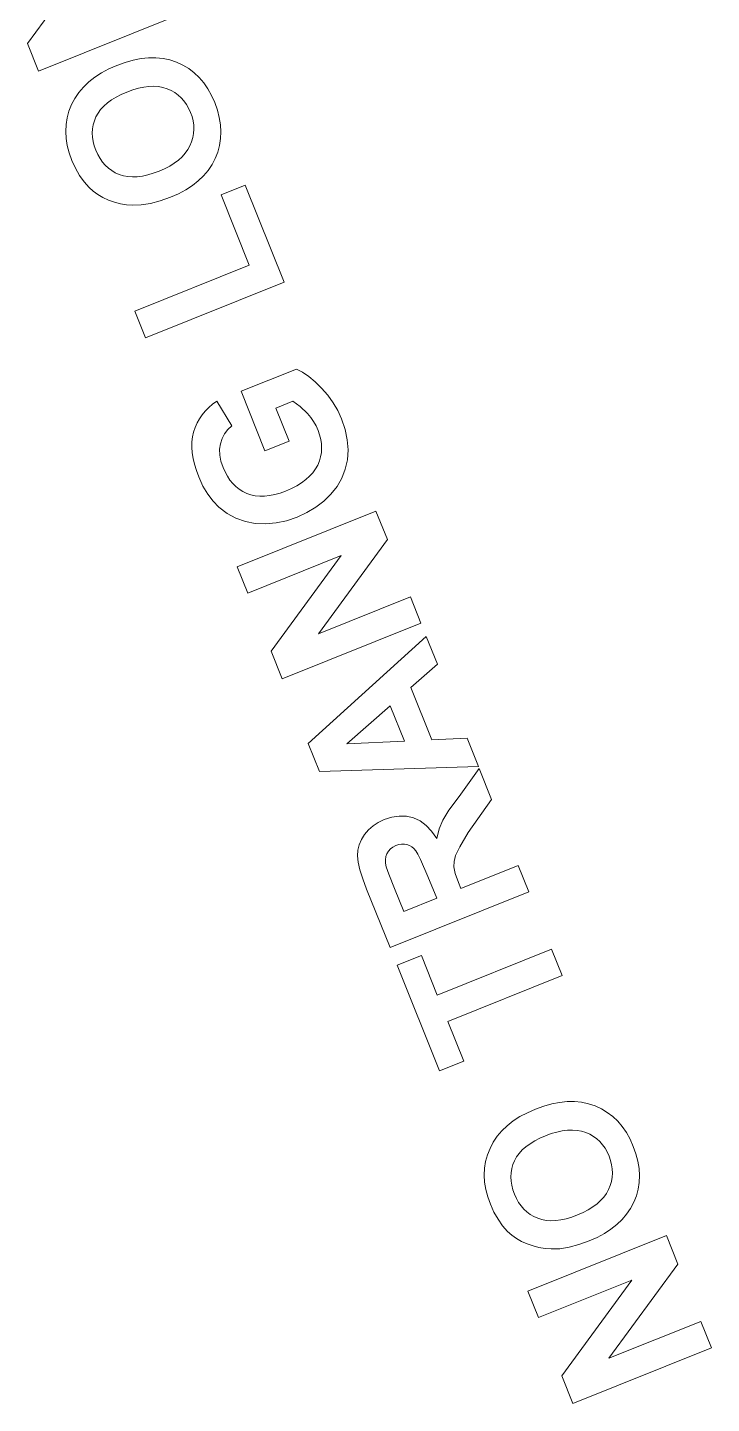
# Model space of a CAD drawing. Header units: millimetres. Extents: x -100356 to 314685, y 446 to 1273965.
# Drawn here: x 164526 to 170132, y 514655 to 525924 of the extents above; entities that cross this region are included whole.
import ezdxf

# ---------------------------------------------------------------- set-up
doc = ezdxf.new("R2010")
doc.units = ezdxf.units.MM
doc.layers.add('gf$0$A-_DETA----_E', color=8, linetype='Continuous', lineweight=9)

msp = doc.modelspace()

# ---------------------------------------------------------------- linework, layer by layer
at = {"layer": 'gf$0$A-_DETA----_E'}
for p, q in [((165099.639191672, 526576.5298037941, 6.706806565628018e-05), (164526.0300234113, 525793.0959946034, 6.706806565628018e-05)), ((164617.0587882032, 525566.2407913192, 6.706806565628018e-05), (165753.3074585652, 526022.1761697552, 6.706806565628018e-05)), ((164526.0300234113, 525793.0959946034, 6.706806565628018e-05), (164617.0587882032, 525566.2407913192, 6.706806565628018e-05)), ((165258.9628569037, 525614.4169447883, 6.706806565628018e-05), (165192.6022651438, 525585.1049290489, 6.706806565628018e-05)), ((165326.7026413814, 525638.9349949593, 6.706806565628018e-05), (165258.9628569037, 525614.4169447883, 6.706806565628018e-05)), ((165392.5407381674, 525657.3630301477, 6.706806565628018e-05), (165326.7026413814, 525638.9349949593, 6.706806565628018e-05)), ((165456.4771472617, 525669.7010503537, 6.706806565628018e-05), (165392.5407381674, 525657.3630301477, 6.706806565628018e-05)), ((165518.5118686642, 525675.9490555774, 6.706806565628018e-05), (165456.4771472617, 525669.7010503537, 6.706806565628018e-05)), ((165578.644902375, 525675.9490555774, 6.706806565628018e-05), (165518.5118686642, 525675.9490555774, 6.706806565628018e-05)), ((165636.876248394, 525670.1750210773, 6.706806565628018e-05), (165578.644902375, 525675.9490555774, 6.706806565628018e-05)), ((165693.2059067213, 525658.1529813536, 6.706806565628018e-05), (165636.876248394, 525670.1750210773, 6.706806565628018e-05)), ((165747.6338773569, 525640.0409266475, 6.706806565628018e-05), (165693.2059067213, 525658.1529813536, 6.706806565628018e-05)), ((165799.3111548337, 525616.3621475985, 6.706806565628018e-05), (165747.6338773569, 525640.0409266475, 6.706806565628018e-05)), ((165847.3887336847, 525587.6399348465, 6.706806565628018e-05), (165799.3111548337, 525616.3621475985, 6.706806565628018e-05)), ((165076.8202819186, 525517.1744808217, 6.706806565628018e-05), (165027.3988904533, 525478.5560483336, 6.706806565628018e-05)), ((165131.8880734821, 525552.6907743934, 6.706806565628018e-05), (165076.8202819186, 525517.1744808217, 6.706806565628018e-05)), ((165192.6022651438, 525585.1049290489, 6.706806565628018e-05), (165131.8880734821, 525552.6907743934, 6.706806565628018e-05)), ((165891.86661391, 525553.8742883916, 6.706806565628018e-05), (165847.3887336847, 525587.6399348465, 6.706806565628018e-05)), ((165932.7447955096, 525515.0652082334, 6.706806565628018e-05), (165891.86661391, 525553.8742883916, 6.706806565628018e-05)), ((165970.0232784834, 525471.2126943722, 6.706806565628018e-05), (165932.7447955096, 525515.0652082334, 6.706806565628018e-05)), ((164945.4953078173, 525392.0127666092, 6.706806565628018e-05), (164913.0131166466, 525344.0879173727, 6.706806565628018e-05)), ((164983.6238990862, 525436.8354769296, 6.706806565628018e-05), (164945.4953078173, 525392.0127666092, 6.706806565628018e-05)), ((165027.3988904533, 525478.5560483336, 6.706806565628018e-05), (164983.6238990862, 525436.8354769296, 6.706806565628018e-05)), ((165294.210447189, 525375.6792860957, 6.706806565628018e-05), (165340.4533444786, 525395.8401216166, 6.706806565628018e-05)), ((165340.4533444786, 525395.8401216166, 6.706806565628018e-05), (165388.4571188191, 525413.4536030929, 6.706806565628018e-05)), ((165388.4571188191, 525413.4536030929, 6.706806565628018e-05), (165434.5402640254, 525426.9990217268, 6.706806565628018e-05)), ((165434.5402640254, 525426.9990217268, 6.706806565628018e-05), (165478.7027800977, 525436.4763775179, 6.706806565628018e-05)), ((165478.7027800977, 525436.4763775179, 6.706806565628018e-05), (165520.9446670357, 525441.8856704667, 6.706806565628018e-05)), ((165520.9446670357, 525441.8856704667, 6.706806565628018e-05), (165561.2659248396, 525443.2269005728, 6.706806565628018e-05)), ((165561.2659248396, 525443.2269005728, 6.706806565628018e-05), (165599.6665535093, 525440.5000678364, 6.706806565628018e-05)), ((165599.6665535093, 525440.5000678364, 6.706806565628018e-05), (165636.1465530449, 525433.7051722573, 6.706806565628018e-05)), ((165636.1465530449, 525433.7051722573, 6.706806565628018e-05), (165670.7059234463, 525422.8422138358, 6.706806565628018e-05)), ((165670.7059234463, 525422.8422138358, 6.706806565628018e-05), (165703.0937702144, 525408.5364534192, 6.706806565628018e-05)), ((165703.0937702144, 525408.5364534192, 6.706806565628018e-05), (165733.0591988498, 525391.4131518552, 6.706806565628018e-05)), ((165733.0591988498, 525391.4131518552, 6.706806565628018e-05), (165760.6022093526, 525371.4723091437, 6.706806565628018e-05)), ((166003.7020628314, 525422.3167468078, 6.706806565628018e-05), (165970.0232784834, 525471.2126943722, 6.706806565628018e-05)), ((166033.7811485537, 525368.3773655404, 6.706806565628018e-05), (166003.7020628314, 525422.3167468078, 6.706806565628018e-05)), ((164886.177325574, 525293.0609292199, 6.706806565628018e-05), (164865.2115263264, 525239.9161604801, 6.706806565628018e-05)), ((164913.0131166466, 525344.0879173727, 6.706806565628018e-05), (164886.177325574, 525293.0609292199, 6.706806565628018e-05)), ((165125.6096891307, 525251.842583054, 6.706806565628018e-05), (165150.9813436237, 525279.6809270539, 6.706806565628018e-05)), ((165150.9813436237, 525279.6809270539, 6.706806565628018e-05), (165180.5272466761, 525305.983769358, 6.706806565628018e-05)), ((165180.5272466761, 525305.983769358, 6.706806565628018e-05), (165214.2473982878, 525330.7511099663, 6.706806565628018e-05)), ((165214.2473982878, 525330.7511099663, 6.706806565628018e-05), (165252.1417984588, 525353.9829488789, 6.706806565628018e-05)), ((165252.1417984588, 525353.9829488789, 6.706806565628018e-05), (165294.210447189, 525375.6792860957, 6.706806565628018e-05)), ((165760.6022093526, 525371.4723091437, 6.706806565628018e-05), (165785.7228017228, 525348.7139252849, 6.706806565628018e-05)), ((165785.7228017228, 525348.7139252849, 6.706806565628018e-05), (165808.4209759603, 525323.1380002786, 6.706806565628018e-05)), ((165808.4209759603, 525323.1380002786, 6.706806565628018e-05), (165828.6967320653, 525294.7445341249, 6.706806565628018e-05)), ((165828.6967320653, 525294.7445341249, 6.706806565628018e-05), (165846.5500700376, 525263.5335268237, 6.706806565628018e-05)), ((166060.2605356502, 525309.3945505698, 6.706806565628018e-05), (166033.7811485537, 525368.3773655404, 6.706806565628018e-05)), ((166082.1723903149, 525247.8121170076, 6.706806565628018e-05), (166060.2605356502, 525309.3945505698, 6.706806565628018e-05)), ((164850.3393106303, 525185.6379694822, 6.706806565628018e-05), (164841.5606784858, 525130.2263562264, 6.706806565628018e-05)), ((164865.2115263264, 525239.9161604801, 6.706806565628018e-05), (164850.3393106303, 525185.6379694822, 6.706806565628018e-05)), ((165074.3053633847, 525159.5724227566, 6.706806565628018e-05), (165087.3891258224, 525191.5593899668, 6.706806565628018e-05)), ((165087.3891258224, 525191.5593899668, 6.706806565628018e-05), (165104.4122831969, 525222.4687373583, 6.706806565628018e-05)), ((165104.4122831969, 525222.4687373583, 6.706806565628018e-05), (165125.6096891307, 525251.842583054, 6.706806565628018e-05)), ((165846.5500700376, 525263.5335268237, 6.706806565628018e-05), (165861.9809898773, 525229.5049783752, 6.706806565628018e-05)), ((165861.9809898773, 525229.5049783752, 6.706806565628018e-05), (165874.3477134974, 525194.2264302322, 6.706806565628018e-05)), ((165874.3477134974, 525194.2264302322, 6.706806565628018e-05), (165883.0084628111, 525159.2654238477, 6.706806565628018e-05)), ((166097.9834826872, 525187.4829184943, 6.706806565628018e-05), (166082.1723903149, 525247.8121170076, 6.706806565628018e-05)), ((166107.6938127672, 525128.4069550302, 6.706806565628018e-05), (166097.9834826872, 525187.4829184943, 6.706806565628018e-05)), ((164841.5606784858, 525130.2263562264, 6.706806565628018e-05), (164838.8756298929, 525073.6813207124, 6.706806565628018e-05)), ((164838.8756298929, 525073.6813207124, 6.706806565628018e-05), (164842.2841648515, 525016.0028629405, 6.706806565628018e-05)), ((165057.2813239577, 525059.8930934761, 6.706806565628018e-05), (165059.2514624524, 525093.7392745112, 6.706806565628018e-05)), ((165059.0157267774, 525025.4271744993, 6.706806565628018e-05), (165057.2813239577, 525059.8930934761, 6.706806565628018e-05)), ((165059.2514624524, 525093.7392745112, 6.706806565628018e-05), (165064.9261422614, 525126.9657176047, 6.706806565628018e-05)), ((165064.9261422614, 525126.9657176047, 6.706806565628018e-05), (165074.3053633847, 525159.5724227566, 6.706806565628018e-05)), ((165886.7548649131, 525056.2876552464, 6.706806565628018e-05), (165880.5917170008, 525022.5968158967, 6.706806565628018e-05)), ((165883.0084628111, 525159.2654238477, 6.706806565628018e-05), (165887.9632378183, 525124.621959222, 6.706806565628018e-05)), ((165889.2120385189, 525090.296036355, 6.706806565628018e-05), (165886.7548649131, 525056.2876552464, 6.706806565628018e-05)), ((165887.9632378183, 525124.621959222, 6.706806565628018e-05), (165889.2120385189, 525090.296036355, 6.706806565628018e-05)), ((166111.3033805546, 525070.5842266153, 6.706806565628018e-05), (166107.6938127672, 525128.4069550302, 6.706806565628018e-05)), ((166108.8121860497, 525014.0147332493, 6.706806565628018e-05), (166111.3033805546, 525070.5842266153, 6.706806565628018e-05)), ((164842.2841648515, 525016.0028629405, 6.706806565628018e-05), (164851.7862833617, 524957.1909829106, 6.706806565628018e-05)), ((164851.7862833617, 524957.1909829106, 6.706806565628018e-05), (164867.3819854234, 524897.2456806225, 6.706806565628018e-05)), ((165064.4546709113, 524990.3415175808, 6.706806565628018e-05), (165059.0157267774, 525025.4271744993, 6.706806565628018e-05)), ((165073.5981563597, 524954.6361227207, 6.706806565628018e-05), (165064.4546709113, 524990.3415175808, 6.706806565628018e-05)), ((165086.4461831223, 524918.3109899189, 6.706806565628018e-05), (165073.5981563597, 524954.6361227207, 6.706806565628018e-05)), ((165857.1474982567, 524956.1677624729, 6.706806565628018e-05), (165839.6938661779, 524924.1271393258, 6.706806565628018e-05)), ((165870.722594782, 524989.2235183055, 6.706806565628018e-05), (165857.1474982567, 524956.1677624729, 6.706806565628018e-05)), ((165880.5917170008, 525022.5968158967, 6.706806565628018e-05), (165870.722594782, 524989.2235183055, 6.706806565628018e-05)), ((166085.5275101626, 524904.6354516649, 6.706806565628018e-05), (166100.2202292523, 524958.6984749326, 6.706806565628018e-05)), ((166100.2202292523, 524958.6984749326, 6.706806565628018e-05), (166108.8121860497, 525014.0147332493, 6.706806565628018e-05)), ((164867.3819854234, 524897.2456806225, 6.706806565628018e-05), (164889.0712710368, 524836.1669560766, 6.706806565628018e-05)), ((164889.0712710368, 524836.1669560766, 6.706806565628018e-05), (164918.4312147798, 524771.1010958018, 6.706806565628018e-05)), ((165102.2954842113, 524883.1697107515, 6.706806565628018e-05), (165086.4461831223, 524918.3109899189, 6.706806565628018e-05)), ((165120.4427926386, 524851.0158767947, 6.706806565628018e-05), (165102.2954842113, 524883.1697107515, 6.706806565628018e-05)), ((165140.8881084042, 524821.8494880483, 6.706806565628018e-05), (165120.4427926386, 524851.0158767947, 6.706806565628018e-05)), ((165163.6314315081, 524795.6705445125, 6.706806565628018e-05), (165140.8881084042, 524821.8494880483, 6.706806565628018e-05)), ((165763.0263891373, 524838.2816115592, 6.706806565628018e-05), (165729.3683698558, 524813.0918828619, 6.706806565628018e-05)), ((165792.6333116181, 524865.1840638691, 6.706806565628018e-05), (165763.0263891373, 524838.2816115592, 6.706806565628018e-05)), ((165818.1891372984, 524893.7992397912, 6.706806565628018e-05), (165792.6333116181, 524865.1840638691, 6.706806565628018e-05)), ((165839.6938661779, 524924.1271393258, 6.706806565628018e-05), (165818.1891372984, 524893.7992397912, 6.706806565628018e-05)), ((166038.1532920708, 524801.207752757, 6.706806565628018e-05), (166064.7340287804, 524851.8256634464, 6.706806565628018e-05)), ((166064.7340287804, 524851.8256634464, 6.706806565628018e-05), (166085.5275101626, 524904.6354516649, 6.706806565628018e-05)), ((164918.4312147798, 524771.1010958018, 6.706806565628018e-05), (164951.7807079228, 524712.2984446537, 6.706806565628018e-05)), ((164951.7807079228, 524712.2984446537, 6.706806565628018e-05), (164989.1197504658, 524659.7590026325, 6.706806565628018e-05)), ((165188.6727619504, 524772.4790461871, 6.706806565628018e-05), (165163.6314315081, 524795.6705445125, 6.706806565628018e-05)), ((165216.012099731, 524752.2749930721, 6.706806565628018e-05), (165188.6727619504, 524772.4790461871, 6.706806565628018e-05)), ((165245.6494448499, 524735.0583851677, 6.706806565628018e-05), (165216.012099731, 524752.2749930721, 6.706806565628018e-05)), ((165277.5847973071, 524720.8292224739, 6.706806565628018e-05), (165245.6494448499, 524735.0583851677, 6.706806565628018e-05)), ((165311.6352172599, 524710.1071157708, 6.706806565628018e-05), (165277.5847973071, 524720.8292224739, 6.706806565628018e-05)), ((165347.6177648655, 524703.411675839, 6.706806565628018e-05), (165311.6352172599, 524710.1071157708, 6.706806565628018e-05)), ((165510.8692318156, 524716.8965838242, 6.706806565628018e-05), (165467.1581735988, 524707.485356671, 6.706806565628018e-05)), ((165556.5124176851, 524730.3344777486, 6.706806565628018e-05), (165510.8692318156, 524716.8965838242, 6.706806565628018e-05)), ((165604.0877312073, 524747.7990384442, 6.706806565628018e-05), (165556.5124176851, 524730.3344777486, 6.706806565628018e-05)), ((165649.8990408908, 524767.8505963043, 6.706806565628018e-05), (165604.0877312073, 524747.7990384442, 6.706806565628018e-05)), ((165691.6592537737, 524789.6148777769, 6.706806565628018e-05), (165649.8990408908, 524767.8505963043, 6.706806565628018e-05)), ((165729.3683698558, 524813.0918828619, 6.706806565628018e-05), (165691.6592537737, 524789.6148777769, 6.706806565628018e-05)), ((165925.5685917689, 524668.1371407433, 6.706806565628018e-05), (165968.5705735651, 524709.3634914055, 6.706806565628018e-05)), ((165968.5705735651, 524709.3634914055, 6.706806565628018e-05), (166006.0988069991, 524753.7203620767, 6.706806565628018e-05)), ((166006.0988069991, 524753.7203620767, 6.706806565628018e-05), (166038.1532920708, 524801.207752757, 6.706806565628018e-05)), ((164989.1197504658, 524659.7590026325, 6.706806565628018e-05), (165030.4483424088, 524613.4827697378, 6.706806565628018e-05)), ((165030.4483424088, 524613.4827697378, 6.706806565628018e-05), (165064.7065479972, 524582.6609822497, 6.706806565628018e-05)), ((165385.5324401238, 524700.7429026784, 6.706806565628018e-05), (165347.6177648655, 524703.411675839, 6.706806565628018e-05)), ((165425.3792430349, 524702.1007962892, 6.706806565628018e-05), (165385.5324401238, 524700.7429026784, 6.706806565628018e-05)), ((165467.1581735988, 524707.485356671, 6.706806565628018e-05), (165425.3792430349, 524702.1007962892, 6.706806565628018e-05)), ((165823.1433830897, 524595.0759994464, 6.706806565628018e-05), (165877.0928616104, 524630.0413100903, 6.706806565628018e-05)), ((165877.0928616104, 524630.0413100903, 6.706806565628018e-05), (165925.5685917689, 524668.1371407433, 6.706806565628018e-05)), ((166310.5618099868, 524633.4277948684, 6.706806565628018e-05), (166112.169185003, 524553.8200303795, 6.706806565628018e-05)), ((166628.9928679421, 523839.857294933, 6.706806565628018e-05), (166310.5618099868, 524633.4277948684, 6.706806565628018e-05)), ((165064.7065479972, 524582.6609822497, 6.706806565628018e-05), (165102.7918348252, 524555.1948151485, 6.706806565628018e-05)), ((165102.7918348252, 524555.1948151485, 6.706806565628018e-05), (165144.7042028926, 524531.0842684343, 6.706806565628018e-05)), ((165144.7042028926, 524531.0842684343, 6.706806565628018e-05), (165190.4436521995, 524510.3293421072, 6.706806565628018e-05)), ((165190.4436521995, 524510.3293421072, 6.706806565628018e-05), (165238.5013095852, 524493.4288203309, 6.706806565628018e-05)), ((165238.5013095852, 524493.4288203309, 6.706806565628018e-05), (165287.3683018891, 524480.8814872693, 6.706806565628018e-05)), ((165534.3440889566, 524483.3424431036, 6.706806565628018e-05), (165614.3754731716, 524504.3523857361, 6.706806565628018e-05)), ((165614.3754731716, 524504.3523857361, 6.706806565628018e-05), (165698.8231809615, 524534.5369381858, 6.706806565628018e-05)), ((165698.8231809615, 524534.5369381858, 6.706806565628018e-05), (165763.7201562067, 524563.2412088115, 6.706806565628018e-05)), ((165763.7201562067, 524563.2412088115, 6.706806565628018e-05), (165823.1433830897, 524595.0759994464, 6.706806565628018e-05)), ((166112.169185003, 524553.8200303795, 6.706806565628018e-05), (166343.7554089704, 523976.6778486084, 6.706806565628018e-05)), ((165287.3683018891, 524480.8814872693, 6.706806565628018e-05), (165337.0446291112, 524472.6873429224, 6.706806565628018e-05)), ((165337.0446291112, 524472.6873429224, 6.706806565628018e-05), (165387.5302912516, 524468.8463872904, 6.706806565628018e-05)), ((165387.5302912516, 524468.8463872904, 6.706806565628018e-05), (165458.7290283166, 524471.5071102884, 6.706806565628018e-05)), ((165458.7290283166, 524471.5071102884, 6.706806565628018e-05), (165534.3440889566, 524483.3424431036, 6.706806565628018e-05)), ((166343.7554089704, 523976.6778486084, 6.706806565628018e-05), (165405.8993635923, 523600.3502346613, 6.706806565628018e-05)), ((165492.7441975801, 523383.9219164971, 6.706806565628018e-05), (166628.9928679421, 523839.857294933, 6.706806565628018e-05)), ((165405.8993635923, 523600.3502346613, 6.706806565628018e-05), (165492.7441975801, 523383.9219164971, 6.706806565628018e-05)), ((166729.4605929298, 523126.343348637, 6.706806565628018e-05), (166276.3138017736, 522944.5119774751, 6.706806565628018e-05)), ((166779.6070990679, 523100.6189040461, 6.706806565628018e-05), (166729.4605929298, 523126.343348637, 6.706806565628018e-05)), ((166830.8169221384, 523066.0782302297, 6.706806565628018e-05), (166779.6070990679, 523100.6189040461, 6.706806565628018e-05)), ((166883.0900621412, 523022.7213271879, 6.706806565628018e-05), (166830.8169221384, 523066.0782302297, 6.706806565628018e-05)), ((166936.4265190764, 522970.5481949205, 6.706806565628018e-05), (166883.0900621412, 523022.7213271879, 6.706806565628018e-05)), ((166276.3138017736, 522944.5119774751, 6.706806565628018e-05), (166471.7146782461, 522457.5482616056, 6.706806565628018e-05)), ((166987.024170887, 522912.409242906, 6.706806565628018e-05), (166936.4265190764, 522970.5481949205, 6.706806565628018e-05)), ((167031.0808955163, 522851.1548806224, 6.706806565628018e-05), (166987.024170887, 522912.409242906, 6.706806565628018e-05)), ((166010.9214482474, 522812.0802310054, 6.706806565628018e-05), (165982.2772155191, 522783.007959521, 6.706806565628018e-05)), ((166042.8027686709, 522839.3789821605, 6.706806565628018e-05), (166010.9214482474, 522812.0802310054, 6.706806565628018e-05)), ((166077.9211767897, 522864.9042129862, 6.706806565628018e-05), (166042.8027686709, 522839.3789821605, 6.706806565628018e-05)), ((166200.8373971382, 522662.9500338201, 6.706806565628018e-05), (166077.9211767897, 522864.9042129862, 6.706806565628018e-05)), ((166561.5512607452, 522807.6914237997, 6.706806565628018e-05), (166701.8914983048, 522864.0048708387, 6.706806565628018e-05)), ((166670.1073032299, 522537.1560260945, 6.706806565628018e-05), (166561.5512607452, 522807.6914237997, 6.706806565628018e-05)), ((166701.8914983048, 522864.0048708387, 6.706806565628018e-05), (166761.7584346629, 522819.6870997646, 6.706806565628018e-05)), ((166761.7584346629, 522819.6870997646, 6.706806565628018e-05), (166820.0466013351, 522762.3846941646, 6.706806565628018e-05)), ((167068.5966929641, 522786.7851080698, 6.706806565628018e-05), (167031.0808955163, 522851.1548806224, 6.706806565628018e-05)), ((165915.7670435063, 522685.1500230919, 6.706806565628018e-05), (165900.0711615593, 522648.9836702902, 6.706806565628018e-05)), ((165934.7000131486, 522719.5428555642, 6.706806565628018e-05), (165915.7670435063, 522685.1500230919, 6.706806565628018e-05)), ((165956.8700704862, 522752.1621677073, 6.706806565628018e-05), (165934.7000131486, 522719.5428555642, 6.706806565628018e-05)), ((165982.2772155191, 522783.007959521, 6.706806565628018e-05), (165956.8700704862, 522752.1621677073, 6.706806565628018e-05)), ((166820.0466013351, 522762.3846941646, 6.706806565628018e-05), (166847.0610579148, 522729.8422887456, 6.706806565628018e-05)), ((166847.0610579148, 522729.8422887456, 6.706806565628018e-05), (166870.605645825, 522696.0097953516, 6.706806565628018e-05)), ((166870.605645825, 522696.0097953516, 6.706806565628018e-05), (166890.6803650656, 522660.8872139826, 6.706806565628018e-05)), ((167099.5715632307, 522719.2999252483, 6.706806565628018e-05), (167068.5966929641, 522786.7851080698, 6.706806565628018e-05)), ((167128.9480330391, 522632.585318347, 6.706806565628018e-05), (167099.5715632307, 522719.2999252483, 6.706806565628018e-05)), ((165878.7730126942, 522571.3457976359, 6.706806565628018e-05), (165873.9354496619, 522529.9050656573, 6.706806565628018e-05)), ((165887.6123673077, 522611.0437971592, 6.706806565628018e-05), (165878.7730126942, 522571.3457976359, 6.706806565628018e-05)), ((165900.0711615593, 522648.9836702902, 6.706806565628018e-05), (165887.6123673077, 522611.0437971592, 6.706806565628018e-05)), ((166120.437928171, 522557.6247475671, 6.706806565628018e-05), (166140.5977132587, 522596.4897224259, 6.706806565628018e-05)), ((166140.5977132587, 522596.4897224259, 6.706806565628018e-05), (166167.3975362478, 522631.5981511769, 6.706806565628018e-05)), ((166167.3975362478, 522631.5981511769, 6.706806565628018e-05), (166200.8373971382, 522662.9500338201, 6.706806565628018e-05)), ((166890.6803650656, 522660.8872139826, 6.706806565628018e-05), (166907.2852156366, 522624.4745446386, 6.706806565628018e-05)), ((166907.2852156366, 522624.4745446386, 6.706806565628018e-05), (166920.4537297055, 522587.1277615239, 6.706806565628018e-05)), ((166920.4537297055, 522587.1277615239, 6.706806565628018e-05), (166929.7671225963, 522550.3300696666, 6.706806565628018e-05)), ((167146.742173271, 522547.7258907395, 6.706806565628018e-05), (167128.9480330391, 522632.585318347, 6.706806565628018e-05)), ((165873.9354496619, 522529.9050656573, 6.706806565628018e-05), (165873.0996782107, 522486.7216012235, 6.706806565628018e-05)), ((165873.0996782107, 522486.7216012235, 6.706806565628018e-05), (165876.2656983406, 522441.7954043344, 6.706806565628018e-05)), ((166100.6083755308, 522469.5491036326, 6.706806565628018e-05), (166106.9181809845, 522515.0032266005, 6.706806565628018e-05)), ((166102.0784156411, 522422.18632277, 6.706806565628018e-05), (166100.6083755308, 522469.5491036326, 6.706806565628018e-05)), ((166106.9181809845, 522515.0032266005, 6.706806565628018e-05), (166120.437928171, 522557.6247475671, 6.706806565628018e-05)), ((166471.7146782461, 522457.5482616056, 6.706806565628018e-05), (166670.1073032299, 522537.1560260945, 6.706806565628018e-05)), ((166929.7671225963, 522550.3300696666, 6.706806565628018e-05), (166935.2253943089, 522514.0814690666, 6.706806565628018e-05)), ((166936.8285448433, 522478.3819597239, 6.706806565628018e-05), (166934.5765741995, 522443.2315416387, 6.706806565628018e-05)), ((166935.2253943089, 522514.0814690666, 6.706806565628018e-05), (166936.8285448433, 522478.3819597239, 6.706806565628018e-05)), ((167152.9539839266, 522464.7216424258, 6.706806565628018e-05), (167146.742173271, 522547.7258907395, 6.706806565628018e-05)), ((167147.5834650057, 522383.572573406, 6.706806565628018e-05), (167152.9539839266, 522464.7216424258, 6.706806565628018e-05)), ((165876.2656983406, 522441.7954043344, 6.706806565628018e-05), (165883.4335100517, 522395.12647499, 6.706806565628018e-05)), ((165883.4335100517, 522395.12647499, 6.706806565628018e-05), (165894.6031133439, 522346.7148131904, 6.706806565628018e-05)), ((165894.6031133439, 522346.7148131904, 6.706806565628018e-05), (165909.7745082173, 522296.5604189355, 6.706806565628018e-05)), ((166111.3283013155, 522372.9148840127, 6.706806565628018e-05), (166102.0784156411, 522422.18632277, 6.706806565628018e-05)), ((166128.3580325539, 522321.7347873606, 6.706806565628018e-05), (166111.3283013155, 522372.9148840127, 6.706806565628018e-05)), ((166918.5072693775, 522374.5779792403, 6.706806565628018e-05), (166904.6899351992, 522341.0748349272, 6.706806565628018e-05)), ((166928.4694823776, 522408.6302148109, 6.706806565628018e-05), (166918.5072693775, 522374.5779792403, 6.706806565628018e-05)), ((166934.5765741995, 522443.2315416387, 6.706806565628018e-05), (166928.4694823776, 522408.6302148109, 6.706806565628018e-05)), ((167130.7893143207, 522305.7942347758, 6.706806565628018e-05), (167147.5834650057, 522383.572573406, 6.706806565628018e-05)), ((165909.7745082173, 522296.5604189355, 6.706806565628018e-05), (165928.9476946718, 522244.6632922253, 6.706806565628018e-05)), ((165928.9476946718, 522244.6632922253, 6.706806565628018e-05), (165963.7508277173, 522168.1217257054, 6.706806565628018e-05)), ((166145.2595977422, 522283.8819507211, 6.706806565628018e-05), (166128.3580325539, 522321.7347873606, 6.706806565628018e-05)), ((166164.3021142489, 522249.2295984666, 6.706806565628018e-05), (166145.2595977422, 522283.8819507211, 6.706806565628018e-05)), ((166185.4855820739, 522217.7777305971, 6.706806565628018e-05), (166164.3021142489, 522249.2295984666, 6.706806565628018e-05)), ((166838.1353868548, 522248.7739714044, 6.706806565628018e-05), (166807.3639311657, 522221.2892091325, 6.706806565628018e-05)), ((166864.6135394234, 522277.8998297941, 6.706806565628018e-05), (166838.1353868548, 522248.7739714044, 6.706806565628018e-05)), ((166886.7983888716, 522308.6667843017, 6.706806565628018e-05), (166864.6135394234, 522277.8998297941, 6.706806565628018e-05)), ((166904.6899351992, 522341.0748349272, 6.706806565628018e-05), (166886.7983888716, 522308.6667843017, 6.706806565628018e-05)), ((167063.4062110956, 522164.8964019711, 6.706806565628018e-05), (167102.730229684, 522232.9021776307, 6.706806565628018e-05)), ((167102.730229684, 522232.9021776307, 6.706806565628018e-05), (167130.7893143207, 522305.7942347758, 6.706806565628018e-05)), ((165963.7508277173, 522168.1217257054, 6.706806565628018e-05), (166002.9135221519, 522101.1000724746, 6.706806565628018e-05)), ((166208.8100012175, 522189.5263471125, 6.706806565628018e-05), (166185.4855820739, 522217.7777305971, 6.706806565628018e-05)), ((166234.2753716795, 522164.4754480129, 6.706806565628018e-05), (166208.8100012175, 522189.5263471125, 6.706806565628018e-05)), ((166261.8816934599, 522142.6250332984, 6.706806565628018e-05), (166234.2753716795, 522164.4754480129, 6.706806565628018e-05)), ((166291.6289665587, 522123.9751029688, 6.706806565628018e-05), (166261.8816934599, 522142.6250332984, 6.706806565628018e-05)), ((166323.517190976, 522108.5256570242, 6.706806565628018e-05), (166291.6289665587, 522123.9751029688, 6.706806565628018e-05)), ((166641.3450772043, 522127.7611212241, 6.706806565628018e-05), (166595.6930289364, 522111.1347560192, 6.706806565628018e-05)), ((166689.2897453754, 522148.6814990243, 6.706806565628018e-05), (166641.3450772043, 522127.7611212241, 6.706806565628018e-05)), ((166732.941110426, 522171.2429729425, 6.706806565628018e-05), (166689.2897453754, 522148.6814990243, 6.706806565628018e-05)), ((166772.2991723561, 522195.4455429785, 6.706806565628018e-05), (166732.941110426, 522171.2429729425, 6.706806565628018e-05)), ((166807.3639311657, 522221.2892091325, 6.706806565628018e-05), (166772.2991723561, 522195.4455429785, 6.706806565628018e-05)), ((167012.8172585554, 522101.7769077966, 6.706806565628018e-05), (167063.4062110956, 522164.8964019711, 6.706806565628018e-05)), ((166002.9135221519, 522101.1000724746, 6.706806565628018e-05), (166046.4357779758, 522043.598332533, 6.706806565628018e-05)), ((166046.4357779758, 522043.598332533, 6.706806565628018e-05), (166094.3175951888, 521995.6165058807, 6.706806565628018e-05)), ((166357.3221142652, 522096.7081578692, 6.706806565628018e-05), (166323.517190976, 522108.5256570242, 6.706806565628018e-05)), ((166392.81948398, 522088.9540679085, 6.706806565628018e-05), (166357.3221142652, 522096.7081578692, 6.706806565628018e-05)), ((166430.0093001202, 522085.2633871422, 6.706806565628018e-05), (166392.81948398, 522088.9540679085, 6.706806565628018e-05)), ((166468.891562686, 522085.63611557, 6.706806565628018e-05), (166430.0093001202, 522085.2633871422, 6.706806565628018e-05)), ((166509.4662716773, 522090.0722531921, 6.706806565628018e-05), (166468.891562686, 522085.63611557, 6.706806565628018e-05)), ((166551.7334270941, 522098.5718000085, 6.706806565628018e-05), (166509.4662716773, 522090.0722531921, 6.706806565628018e-05)), ((166595.6930289364, 522111.1347560192, 6.706806565628018e-05), (166551.7334270941, 522098.5718000085, 6.706806565628018e-05)), ((166887.693463846, 521994.394161868, 6.706806565628018e-05), (166953.42560012, 522044.5930445985, 6.706806565628018e-05)), ((166953.42560012, 522044.5930445985, 6.706806565628018e-05), (167012.8172585554, 522101.7769077966, 6.706806565628018e-05)), ((166094.3175951888, 521995.6165058807, 6.706806565628018e-05), (166162.0945820154, 521944.7084046332, 6.706806565628018e-05)), ((166162.0945820154, 521944.7084046332, 6.706806565628018e-05), (166234.429492096, 521905.628741459, 6.706806565628018e-05)), ((166234.429492096, 521905.628741459, 6.706806565628018e-05), (166311.3223254306, 521878.3775163585, 6.706806565628018e-05)), ((167381.6480958362, 521964.1452041768, 6.706806565628018e-05), (166245.3994254743, 521508.2098257408, 6.706806565628018e-05)), ((166649.3148757975, 521885.0713956075, 6.706806565628018e-05), (166737.2077577822, 521914.9513378094, 6.706806565628018e-05)), ((166737.2077577822, 521914.9513378094, 6.706806565628018e-05), (166815.6208497334, 521951.1802596049, 6.706806565628018e-05)), ((166815.6208497334, 521951.1802596049, 6.706806565628018e-05), (166887.693463846, 521994.394161868, 6.706806565628018e-05)), ((167475.5038409012, 521730.2448082441, 6.706806565628018e-05), (167381.6480958362, 521964.1452041768, 6.706806565628018e-05)), ((166311.3223254306, 521878.3775163585, 6.706806565628018e-05), (166392.7730820191, 521862.9547293314, 6.706806565628018e-05)), ((166392.7730820191, 521862.9547293314, 6.706806565628018e-05), (166477.0975379159, 521859.0730913685, 6.706806565628018e-05)), ((166477.0975379159, 521859.0730913685, 6.706806565628018e-05), (166562.6114691753, 521866.4453134605, 6.706806565628018e-05)), ((166562.6114691753, 521866.4453134605, 6.706806565628018e-05), (166649.3148757975, 521885.0713956075, 6.706806565628018e-05)), ((166910.3400006051, 520958.3793601388, 6.706806565628018e-05), (167475.5038409012, 521730.2448082441, 6.706806565628018e-05)), ((166332.2442594621, 521291.7815075766, 6.706806565628018e-05), (167097.0703733912, 521598.6784860179, 6.706806565628018e-05)), ((167097.0703733912, 521598.6784860179, 6.706806565628018e-05), (166523.4612051305, 520815.2446768272, 6.706806565628018e-05)), ((166245.3994254743, 521508.2098257408, 6.706806565628018e-05), (166332.2442594621, 521291.7815075766, 6.706806565628018e-05)), ((167663.8938062965, 521260.7531701432, 6.706806565628018e-05), (166910.3400006051, 520958.3793601388, 6.706806565628018e-05)), ((167750.7386402843, 521044.324851979, 6.706806565628018e-05), (167663.8938062965, 521260.7531701432, 6.706806565628018e-05)), ((166614.4899699224, 520588.3894735431, 6.706806565628018e-05), (167750.7386402843, 521044.324851979, 6.706806565628018e-05)), ((167794.1610572782, 520936.1106928969, 6.706806565628018e-05), (166825.9480943458, 520061.4090634297, 6.706806565628018e-05)), ((167885.415980492, 520708.6918742009, 6.706806565628018e-05), (167794.1610572782, 520936.1106928969, 6.706806565628018e-05)), ((166523.4612051305, 520815.2446768272, 6.706806565628018e-05), (166614.4899699224, 520588.3894735431, 6.706806565628018e-05)), ((167668.6493066183, 520518.3216661372, 6.706806565628018e-05), (167885.415980492, 520708.6918742009, 6.706806565628018e-05)), ((167840.8689448519, 520089.1285299861, 6.706806565628018e-05), (167668.6493066183, 520518.3216661372, 6.706806565628018e-05)), ((167141.9413348415, 520056.6784081255, 6.706806565628018e-05), (167498.0741675212, 520369.3892059865, 6.706806565628018e-05)), ((167498.0741675212, 520369.3892059865, 6.706806565628018e-05), (167614.6588339813, 520078.8454611592, 6.706806565628018e-05)), ((168128.6493631843, 520102.5234987176, 6.706806565628018e-05), (167840.8689448519, 520089.1285299861, 6.706806565628018e-05)), ((168221.1481577182, 519872.0047952564, 6.706806565628018e-05), (168128.6493631843, 520102.5234987176, 6.706806565628018e-05)), ((166825.9480943458, 520061.4090634297, 6.706806565628018e-05), (166918.4468888796, 519830.8903599685, 6.706806565628018e-05)), ((167614.6588339813, 520078.8454611592, 6.706806565628018e-05), (167141.9413348415, 520056.6784081255, 6.706806565628018e-05)), ((166918.4468888796, 519830.8903599685, 6.706806565628018e-05), (168221.1481577182, 519872.0047952564, 6.706806565628018e-05)), ((168228.3852272172, 519853.969102076, 6.706806565628018e-05), (168063.7596521541, 519626.6099601054, 6.706806565628018e-05)), ((168329.8172794139, 519601.1875898452, 6.706806565628018e-05), (168228.3852272172, 519853.969102076, 6.706806565628018e-05)), ((168063.7596521541, 519626.6099601054, 6.706806565628018e-05), (167979.2610742588, 519513.689222187, 6.706806565628018e-05)), ((168136.3106414186, 519332.4659363157, 6.706806565628018e-05), (168329.8172794139, 519601.1875898452, 6.706806565628018e-05)), ((167400.3864591617, 519413.4667880826, 6.706806565628018e-05), (167357.6302358823, 519385.6359442261, 6.706806565628018e-05)), ((167448.4554583013, 519436.3132413453, 6.706806565628018e-05), (167400.3864591617, 519413.4667880826, 6.706806565628018e-05)), ((167511.6846150252, 519456.5419118991, 6.706806565628018e-05), (167448.4554583013, 519436.3132413453, 6.706806565628018e-05)), ((167572.8677712868, 519465.6638033802, 6.706806565628018e-05), (167511.6846150252, 519456.5419118991, 6.706806565628018e-05)), ((167632.0049270861, 519463.6789157887, 6.706806565628018e-05), (167572.8677712868, 519465.6638033802, 6.706806565628018e-05)), ((167689.0960824231, 519450.5872491246, 6.706806565628018e-05), (167632.0049270861, 519463.6789157887, 6.706806565628018e-05)), ((167743.0527105177, 519425.9929148594, 6.706806565628018e-05), (167689.0960824231, 519450.5872491246, 6.706806565628018e-05)), ((167792.7862845894, 519389.5000244648, 6.706806565628018e-05), (167743.0527105177, 519425.9929148594, 6.706806565628018e-05)), ((167928.7007378597, 519432.3816956519, 6.706806565628018e-05), (167899.6260132354, 519361.7404551389, 6.706806565628018e-05)), ((167979.2610742588, 519513.689222187, 6.706806565628018e-05), (167928.7007378597, 519432.3816956519, 6.706806565628018e-05)), ((167288.0561169041, 519315.0210847323, 6.706806565628018e-05), (167262.3958644301, 519273.8876251397, 6.706806565628018e-05)), ((167320.1867884631, 519352.8207097761, 6.706806565628018e-05), (167288.0561169041, 519315.0210847323, 6.706806565628018e-05)), ((167357.6302358823, 519385.6359442261, 6.706806565628018e-05), (167320.1867884631, 519352.8207097761, 6.706806565628018e-05)), ((167838.2968046382, 519341.1085779407, 6.706806565628018e-05), (167792.7862845894, 519389.5000244648, 6.706806565628018e-05)), ((167879.5842706643, 519280.8185752872, 6.706806565628018e-05), (167838.2968046382, 519341.1085779407, 6.706806565628018e-05)), ((167899.6260132354, 519361.7404551389, 6.706806565628018e-05), (167879.5842706643, 519280.8185752872, 6.706806565628018e-05)), ((168068.5588637858, 519212.9733013143, 6.706806565628018e-05), (168136.3106414186, 519332.4659363157, 6.706806565628018e-05)), ((167244.3636742657, 519231.0708870429, 6.706806565628018e-05), (167233.959546411, 519186.5708704421, 6.706806565628018e-05)), ((167262.3958644301, 519273.8876251397, 6.706806565628018e-05), (167244.3636742657, 519231.0708870429, 6.706806565628018e-05)), ((167484.1732691052, 519178.38893875, 6.706806565628018e-05), (167500.5846873878, 519196.6301147914, 6.706806565628018e-05)), ((167500.5846873878, 519196.6301147914, 6.706806565628018e-05), (167521.1965927244, 519211.8944462734, 6.706806565628018e-05)), ((167521.1965927244, 519211.8944462734, 6.706806565628018e-05), (167546.0089851149, 519224.1819331961, 6.706806565628018e-05)), ((167546.0089851149, 519224.1819331961, 6.706806565628018e-05), (167569.5788411425, 519231.8708322506, 6.706806565628018e-05)), ((167569.5788411425, 519231.8708322506, 6.706806565628018e-05), (167592.381099215, 519235.7116271167, 6.706806565628018e-05)), ((167592.381099215, 519235.7116271167, 6.706806565628018e-05), (167614.4157593323, 519235.7116271167, 6.706806565628018e-05)), ((167614.4157593323, 519235.7116271167, 6.706806565628018e-05), (167635.6828214945, 519231.8635229283, 6.706806565628018e-05)), ((167635.6828214945, 519231.8635229283, 6.706806565628018e-05), (167655.8595341062, 519224.4389959017, 6.706806565628018e-05)), ((167655.8595341062, 519224.4389959017, 6.706806565628018e-05), (167674.6231455721, 519213.7072909464, 6.706806565628018e-05)), ((167674.6231455721, 519213.7072909464, 6.706806565628018e-05), (167691.9736558922, 519199.6684080623, 6.706806565628018e-05)), ((167691.9736558922, 519199.6684080623, 6.706806565628018e-05), (167707.9110650665, 519182.3223472495, 6.706806565628018e-05)), ((168034.1495483283, 519141.4593143722, 6.706806565628018e-05), (168068.5588637858, 519212.9733013143, 6.706806565628018e-05)), ((167233.959546411, 519186.5708704421, 6.706806565628018e-05), (167231.1834808659, 519140.3875753372, 6.706806565628018e-05)), ((167231.1834808659, 519140.3875753372, 6.706806565628018e-05), (167236.6148692113, 519087.9684495371, 6.706806565628018e-05)), ((167236.6148692113, 519087.9684495371, 6.706806565628018e-05), (167250.833103028, 519024.7609408509, 6.706806565628018e-05)), ((167460.492415571, 519107.5808892351, 6.706806565628018e-05), (167464.0395134494, 519133.4201894805, 6.706806565628018e-05)), ((167461.3210442415, 519079.6530174128, 6.706806565628018e-05), (167460.492415571, 519107.5808892351, 6.706806565628018e-05)), ((167466.5253994608, 519049.6365740138, 6.706806565628018e-05), (167461.3210442415, 519079.6530174128, 6.706806565628018e-05)), ((167464.0395134494, 519133.4201894805, 6.706806565628018e-05), (167471.9623378766, 519157.1709181493, 6.706806565628018e-05)), ((167471.9623378766, 519157.1709181493, 6.706806565628018e-05), (167484.1732691052, 519178.38893875, 6.706806565628018e-05)), ((167707.9110650665, 519182.3223472495, 6.706806565628018e-05), (167725.5845485126, 519154.8656699972, 6.706806565628018e-05)), ((167725.5845485126, 519154.8656699972, 6.706806565628018e-05), (167748.1432816478, 519110.4949377949, 6.706806565628018e-05)), ((167748.1432816478, 519110.4949377949, 6.706806565628018e-05), (167807.9164969861, 518971.0113085402, 6.706806565628018e-05)), ((168020.2370110216, 519050.1549573278, 6.706806565628018e-05), (168021.8023718168, 519094.8708936548, 6.706806565628018e-05)), ((168021.8023718168, 519094.8708936548, 6.706806565628018e-05), (168034.1495483283, 519141.4593143722, 6.706806565628018e-05)), ((167250.833103028, 519024.7609408509, 6.706806565628018e-05), (167273.8381823159, 518950.7650492784, 6.706806565628018e-05)), ((167487.2982501996, 518989.9180488712, 6.706806565628018e-05), (167466.5253994608, 519049.6365740138, 6.706806565628018e-05)), ((167533.4233268987, 518872.3185357635, 6.706806565628018e-05), (167487.2982501996, 518989.9180488712, 6.706806565628018e-05)), ((167807.9164969861, 518971.0113085402, 6.706806565628018e-05), (167879.4956374995, 518792.6270306783, 6.706806565628018e-05)), ((168031.587112138, 518996.1846087832, 6.706806565628018e-05), (168020.2370110216, 519050.1549573278, 6.706806565628018e-05)), ((168057.9863213612, 518921.8329514131, 6.706806565628018e-05), (168031.587112138, 518996.1846087832, 6.706806565628018e-05)), ((168546.8162851724, 519060.3986021407, 6.706806565628018e-05), (168077.8882624833, 518872.2347951671, 6.706806565628018e-05)), ((168633.6611191602, 518843.9702839765, 6.706806565628018e-05), (168546.8162851724, 519060.3986021407, 6.706806565628018e-05)), ((167273.8381823159, 518950.7650492784, 6.706806565628018e-05), (167305.6301070752, 518865.9807748198, 6.706806565628018e-05)), ((167305.6301070752, 518865.9807748198, 6.706806565628018e-05), (167497.4124487982, 518388.0349055406, 6.706806565628018e-05)), ((167608.9602397943, 518684.0709881936, 6.706806565628018e-05), (167533.4233268987, 518872.3185357635, 6.706806565628018e-05)), ((168077.8882624833, 518872.2347951671, 6.706806565628018e-05), (168057.9863213612, 518921.8329514131, 6.706806565628018e-05)), ((167497.4124487982, 518388.0349055406, 6.706806565628018e-05), (168633.6611191602, 518843.9702839765, 6.706806565628018e-05)), ((167879.4956374995, 518792.6270306783, 6.706806565628018e-05), (167608.9602397943, 518684.0709881936, 6.706806565628018e-05)), ((167753.7016297739, 518323.3571245866, 6.706806565628018e-05), (167555.3090047901, 518243.7493600977, 6.706806565628018e-05)), ((167883.9688807556, 517998.7146473403, 6.706806565628018e-05), (167753.7016297739, 518323.3571245866, 6.706806565628018e-05)), ((168821.8249261337, 518375.0422612874, 6.706806565628018e-05), (167883.9688807556, 517998.7146473403, 6.706806565628018e-05)), ((168908.6697601215, 518158.6139431232, 6.706806565628018e-05), (168821.8249261337, 518375.0422612874, 6.706806565628018e-05)), ((167555.3090047901, 518243.7493600977, 6.706806565628018e-05), (167902.6883407413, 517378.036087441, 6.706806565628018e-05)), ((167970.8137147434, 517782.2863291761, 6.706806565628018e-05), (168908.6697601215, 518158.6139431232, 6.706806565628018e-05)), ((168101.0809657251, 517457.6438519299, 6.706806565628018e-05), (167970.8137147434, 517782.2863291761, 6.706806565628018e-05)), ((167902.6883407413, 517378.036087441, 6.706806565628018e-05), (168101.0809657251, 517457.6438519299, 6.706806565628018e-05)), ((168689.3337994214, 517065.4983773032, 6.706806565628018e-05), (168622.9732076615, 517036.1863615638, 6.706806565628018e-05)), ((168757.0735838992, 517090.016427474, 6.706806565628018e-05), (168689.3337994214, 517065.4983773032, 6.706806565628018e-05)), ((168822.9116806851, 517108.4444626626, 6.706806565628018e-05), (168757.0735838992, 517090.016427474, 6.706806565628018e-05)), ((168886.8480897794, 517120.7824828686, 6.706806565628018e-05), (168822.9116806851, 517108.4444626626, 6.706806565628018e-05)), ((168948.8828111819, 517127.0304880922, 6.706806565628018e-05), (168886.8480897794, 517120.7824828686, 6.706806565628018e-05)), ((169009.0158448927, 517127.0304880922, 6.706806565628018e-05), (168948.8828111819, 517127.0304880922, 6.706806565628018e-05)), ((169067.2471909117, 517121.2564535922, 6.706806565628018e-05), (169009.0158448927, 517127.0304880922, 6.706806565628018e-05)), ((169123.576849239, 517109.2344138685, 6.706806565628018e-05), (169067.2471909117, 517121.2564535922, 6.706806565628018e-05)), ((169178.0048198746, 517091.1223591623, 6.706806565628018e-05), (169123.576849239, 517109.2344138685, 6.706806565628018e-05)), ((169229.6820973514, 517067.4435801134, 6.706806565628018e-05), (169178.0048198746, 517091.1223591623, 6.706806565628018e-05)), ((169277.7596762024, 517038.7213673614, 6.706806565628018e-05), (169229.6820973514, 517067.4435801134, 6.706806565628018e-05)), ((168507.1912244363, 516968.2559133365, 6.706806565628018e-05), (168457.769832971, 516929.6374808485, 6.706806565628018e-05)), ((168562.2590159998, 517003.7722069083, 6.706806565628018e-05), (168507.1912244363, 516968.2559133365, 6.706806565628018e-05)), ((168622.9732076615, 517036.1863615638, 6.706806565628018e-05), (168562.2590159998, 517003.7722069083, 6.706806565628018e-05)), ((169322.2375564277, 517004.9557209064, 6.706806565628018e-05), (169277.7596762024, 517038.7213673614, 6.706806565628018e-05)), ((169363.1157380273, 516966.1466407482, 6.706806565628018e-05), (169322.2375564277, 517004.9557209064, 6.706806565628018e-05)), ((169400.3942210011, 516922.294126887, 6.706806565628018e-05), (169363.1157380273, 516966.1466407482, 6.706806565628018e-05)), ((168375.866250335, 516843.0941991241, 6.706806565628018e-05), (168343.3840591643, 516795.1693498876, 6.706806565628018e-05)), ((168413.9948416039, 516887.9169094444, 6.706806565628018e-05), (168375.866250335, 516843.0941991241, 6.706806565628018e-05)), ((168457.769832971, 516929.6374808485, 6.706806565628018e-05), (168413.9948416039, 516887.9169094444, 6.706806565628018e-05)), ((168682.5127409765, 516805.0643813938, 6.706806565628018e-05), (168724.5813897067, 516826.7607186105, 6.706806565628018e-05)), ((168724.5813897067, 516826.7607186105, 6.706806565628018e-05), (168770.8242869963, 516846.9215541315, 6.706806565628018e-05)), ((168770.8242869963, 516846.9215541315, 6.706806565628018e-05), (168818.8280613368, 516864.5350356078, 6.706806565628018e-05)), ((168818.8280613368, 516864.5350356078, 6.706806565628018e-05), (168864.9112065432, 516878.0804542416, 6.706806565628018e-05)), ((168864.9112065432, 516878.0804542416, 6.706806565628018e-05), (168909.0737226154, 516887.5578100328, 6.706806565628018e-05)), ((168909.0737226154, 516887.5578100328, 6.706806565628018e-05), (168951.3156095534, 516892.9671029815, 6.706806565628018e-05)), ((168951.3156095534, 516892.9671029815, 6.706806565628018e-05), (168991.6368673573, 516894.3083330877, 6.706806565628018e-05)), ((168991.6368673573, 516894.3083330877, 6.706806565628018e-05), (169030.037496027, 516891.5815003512, 6.706806565628018e-05)), ((169030.037496027, 516891.5815003512, 6.706806565628018e-05), (169066.5174955626, 516884.7866047721, 6.706806565628018e-05)), ((169066.5174955626, 516884.7866047721, 6.706806565628018e-05), (169101.076865964, 516873.9236463506, 6.706806565628018e-05)), ((169101.076865964, 516873.9236463506, 6.706806565628018e-05), (169133.4647127321, 516859.6178859341, 6.706806565628018e-05)), ((169133.4647127321, 516859.6178859341, 6.706806565628018e-05), (169163.4301413675, 516842.4945843701, 6.706806565628018e-05)), ((169163.4301413675, 516842.4945843701, 6.706806565628018e-05), (169190.9731518703, 516822.5537416586, 6.706806565628018e-05)), ((169190.9731518703, 516822.5537416586, 6.706806565628018e-05), (169216.0937442405, 516799.7953577998, 6.706806565628018e-05)), ((169434.0730053491, 516873.3981793227, 6.706806565628018e-05), (169400.3942210011, 516922.294126887, 6.706806565628018e-05)), ((169464.1520910714, 516819.4587980552, 6.706806565628018e-05), (169434.0730053491, 516873.3981793227, 6.706806565628018e-05)), ((168316.5482680917, 516744.1423617348, 6.706806565628018e-05), (168295.5824688441, 516690.997592995, 6.706806565628018e-05)), ((168343.3840591643, 516795.1693498876, 6.706806565628018e-05), (168316.5482680917, 516744.1423617348, 6.706806565628018e-05)), ((168555.9806316484, 516702.9240155689, 6.706806565628018e-05), (168581.3522861415, 516730.7623595688, 6.706806565628018e-05)), ((168581.3522861415, 516730.7623595688, 6.706806565628018e-05), (168610.8981891938, 516757.0652018729, 6.706806565628018e-05)), ((168610.8981891938, 516757.0652018729, 6.706806565628018e-05), (168644.6183408055, 516781.8325424812, 6.706806565628018e-05)), ((168644.6183408055, 516781.8325424812, 6.706806565628018e-05), (168682.5127409765, 516805.0643813938, 6.706806565628018e-05)), ((169216.0937442405, 516799.7953577998, 6.706806565628018e-05), (169238.791918478, 516774.2194327935, 6.706806565628018e-05)), ((169238.791918478, 516774.2194327935, 6.706806565628018e-05), (169259.067674583, 516745.8259666397, 6.706806565628018e-05)), ((169259.067674583, 516745.8259666397, 6.706806565628018e-05), (169276.9210125553, 516714.6149593386, 6.706806565628018e-05)), ((169276.9210125553, 516714.6149593386, 6.706806565628018e-05), (169292.351932395, 516680.58641089, 6.706806565628018e-05)), ((169490.6314781679, 516760.4759830847, 6.706806565628018e-05), (169464.1520910714, 516819.4587980552, 6.706806565628018e-05)), ((169512.5433328326, 516698.8935495224, 6.706806565628018e-05), (169490.6314781679, 516760.4759830847, 6.706806565628018e-05)), ((168280.710253148, 516636.7194019971, 6.706806565628018e-05), (168271.9316210035, 516581.3077887413, 6.706806565628018e-05)), ((168295.5824688441, 516690.997592995, 6.706806565628018e-05), (168280.710253148, 516636.7194019971, 6.706806565628018e-05)), ((168495.2970847791, 516578.0471501196, 6.706806565628018e-05), (168504.6763059024, 516610.6538552715, 6.706806565628018e-05)), ((168504.6763059024, 516610.6538552715, 6.706806565628018e-05), (168517.7600683401, 516642.6408224817, 6.706806565628018e-05)), ((168517.7600683401, 516642.6408224817, 6.706806565628018e-05), (168534.7832257146, 516673.5501698732, 6.706806565628018e-05)), ((168534.7832257146, 516673.5501698732, 6.706806565628018e-05), (168555.9806316484, 516702.9240155689, 6.706806565628018e-05)), ((169292.351932395, 516680.58641089, 6.706806565628018e-05), (169304.7186560151, 516645.3078627469, 6.706806565628018e-05)), ((169304.7186560151, 516645.3078627469, 6.706806565628018e-05), (169313.3794053288, 516610.3468563626, 6.706806565628018e-05)), ((169313.3794053288, 516610.3468563626, 6.706806565628018e-05), (169318.334180336, 516575.7033917369, 6.706806565628018e-05)), ((169528.3544252049, 516638.5643510091, 6.706806565628018e-05), (169512.5433328326, 516698.8935495224, 6.706806565628018e-05)), ((169538.0647552849, 516579.488387545, 6.706806565628018e-05), (169528.3544252049, 516638.5643510091, 6.706806565628018e-05)), ((168271.9316210035, 516581.3077887413, 6.706806565628018e-05), (168269.2465724106, 516524.7627532273, 6.706806565628018e-05)), ((168269.2465724106, 516524.7627532273, 6.706806565628018e-05), (168272.6551073692, 516467.0842954554, 6.706806565628018e-05)), ((168487.6522664754, 516510.9745259909, 6.706806565628018e-05), (168489.6224049701, 516544.8207070261, 6.706806565628018e-05)), ((168489.3866692951, 516476.508607014, 6.706806565628018e-05), (168487.6522664754, 516510.9745259909, 6.706806565628018e-05)), ((168489.6224049701, 516544.8207070261, 6.706806565628018e-05), (168495.2970847791, 516578.0471501196, 6.706806565628018e-05)), ((169317.1258074308, 516507.3690877613, 6.706806565628018e-05), (169310.9626595185, 516473.6782484115, 6.706806565628018e-05)), ((169319.5829810366, 516541.3774688697, 6.706806565628018e-05), (169317.1258074308, 516507.3690877613, 6.706806565628018e-05)), ((169318.334180336, 516575.7033917369, 6.706806565628018e-05), (169319.5829810366, 516541.3774688697, 6.706806565628018e-05)), ((169541.6743230723, 516521.66565913, 6.706806565628018e-05), (169538.0647552849, 516579.488387545, 6.706806565628018e-05)), ((169539.1831285674, 516465.0961657642, 6.706806565628018e-05), (169541.6743230723, 516521.66565913, 6.706806565628018e-05)), ((168272.6551073692, 516467.0842954554, 6.706806565628018e-05), (168282.1572258794, 516408.2724154255, 6.706806565628018e-05)), ((168282.1572258794, 516408.2724154255, 6.706806565628018e-05), (168297.7529279412, 516348.3271131374, 6.706806565628018e-05)), ((168494.825613429, 516441.4229500956, 6.706806565628018e-05), (168489.3866692951, 516476.508607014, 6.706806565628018e-05)), ((168503.9690988774, 516405.7175552355, 6.706806565628018e-05), (168494.825613429, 516441.4229500956, 6.706806565628018e-05)), ((168516.81712564, 516369.3924224337, 6.706806565628018e-05), (168503.9690988774, 516405.7175552355, 6.706806565628018e-05)), ((169270.0648086956, 516375.2085718407, 6.706806565628018e-05), (169248.560079816, 516344.8806723061, 6.706806565628018e-05)), ((169287.5184407744, 516407.2491949878, 6.706806565628018e-05), (169270.0648086956, 516375.2085718407, 6.706806565628018e-05)), ((169301.0935372997, 516440.3049508203, 6.706806565628018e-05), (169287.5184407744, 516407.2491949878, 6.706806565628018e-05)), ((169310.9626595185, 516473.6782484115, 6.706806565628018e-05), (169301.0935372997, 516440.3049508203, 6.706806565628018e-05)), ((169515.8984526803, 516355.7168841798, 6.706806565628018e-05), (169530.59117177, 516409.7799074474, 6.706806565628018e-05)), ((169530.59117177, 516409.7799074474, 6.706806565628018e-05), (169539.1831285674, 516465.0961657642, 6.706806565628018e-05)), ((168297.7529279412, 516348.3271131374, 6.706806565628018e-05), (168319.4422135545, 516287.2483885914, 6.706806565628018e-05)), ((168319.4422135545, 516287.2483885914, 6.706806565628018e-05), (168348.8021572975, 516222.1825283166, 6.706806565628018e-05)), ((168532.666426729, 516334.2511432664, 6.706806565628018e-05), (168516.81712564, 516369.3924224337, 6.706806565628018e-05)), ((168550.8137351563, 516302.0973093095, 6.706806565628018e-05), (168532.666426729, 516334.2511432664, 6.706806565628018e-05)), ((168571.2590509219, 516272.9309205632, 6.706806565628018e-05), (168550.8137351563, 516302.0973093095, 6.706806565628018e-05)), ((168594.0023740258, 516246.7519770273, 6.706806565628018e-05), (168571.2590509219, 516272.9309205632, 6.706806565628018e-05)), ((169159.7393123735, 516264.1733153767, 6.706806565628018e-05), (169122.0301962914, 516240.6963102918, 6.706806565628018e-05)), ((169193.397331655, 516289.3630440741, 6.706806565628018e-05), (169159.7393123735, 516264.1733153767, 6.706806565628018e-05)), ((169223.0042541359, 516316.2654963839, 6.706806565628018e-05), (169193.397331655, 516289.3630440741, 6.706806565628018e-05)), ((169248.560079816, 516344.8806723061, 6.706806565628018e-05), (169223.0042541359, 516316.2654963839, 6.706806565628018e-05)), ((169468.5242345885, 516252.2891852718, 6.706806565628018e-05), (169495.1049712981, 516302.9070959613, 6.706806565628018e-05)), ((169495.1049712981, 516302.9070959613, 6.706806565628018e-05), (169515.8984526803, 516355.7168841798, 6.706806565628018e-05)), ((168348.8021572975, 516222.1825283166, 6.706806565628018e-05), (168382.1516504405, 516163.3798771686, 6.706806565628018e-05)), ((168382.1516504405, 516163.3798771686, 6.706806565628018e-05), (168419.4906929835, 516110.8404351472, 6.706806565628018e-05)), ((168619.0437044681, 516223.5604787019, 6.706806565628018e-05), (168594.0023740258, 516246.7519770273, 6.706806565628018e-05)), ((168646.3830422487, 516203.356425587, 6.706806565628018e-05), (168619.0437044681, 516223.5604787019, 6.706806565628018e-05)), ((168676.0203873676, 516186.1398176826, 6.706806565628018e-05), (168646.3830422487, 516203.356425587, 6.706806565628018e-05)), ((168707.9557398248, 516171.9106549887, 6.706806565628018e-05), (168676.0203873676, 516186.1398176826, 6.706806565628018e-05)), ((168742.0061597776, 516161.1885482857, 6.706806565628018e-05), (168707.9557398248, 516171.9106549887, 6.706806565628018e-05)), ((168777.9887073831, 516154.4931083539, 6.706806565628018e-05), (168742.0061597776, 516161.1885482857, 6.706806565628018e-05)), ((168815.9033826415, 516151.8243351933, 6.706806565628018e-05), (168777.9887073831, 516154.4931083539, 6.706806565628018e-05)), ((168855.7501855526, 516153.182228804, 6.706806565628018e-05), (168815.9033826415, 516151.8243351933, 6.706806565628018e-05)), ((168897.5291161166, 516158.5667891859, 6.706806565628018e-05), (168855.7501855526, 516153.182228804, 6.706806565628018e-05)), ((168941.2401743333, 516167.978016339, 6.706806565628018e-05), (168897.5291161166, 516158.5667891859, 6.706806565628018e-05)), ((168986.8833602028, 516181.4159102634, 6.706806565628018e-05), (168941.2401743333, 516167.978016339, 6.706806565628018e-05)), ((169034.4586737251, 516198.8804709591, 6.706806565628018e-05), (168986.8833602028, 516181.4159102634, 6.706806565628018e-05)), ((169080.2699834085, 516218.9320288192, 6.706806565628018e-05), (169034.4586737251, 516198.8804709591, 6.706806565628018e-05)), ((169122.0301962914, 516240.6963102918, 6.706806565628018e-05), (169080.2699834085, 516218.9320288192, 6.706806565628018e-05)), ((169355.9395342866, 516119.2185732582, 6.706806565628018e-05), (169398.9415160828, 516160.4449239203, 6.706806565628018e-05)), ((169398.9415160828, 516160.4449239203, 6.706806565628018e-05), (169436.4697495168, 516204.8017945915, 6.706806565628018e-05)), ((169436.4697495168, 516204.8017945915, 6.706806565628018e-05), (169468.5242345885, 516252.2891852718, 6.706806565628018e-05)), ((168419.4906929835, 516110.8404351472, 6.706806565628018e-05), (168460.8192849265, 516064.5642022527, 6.706806565628018e-05)), ((168460.8192849265, 516064.5642022527, 6.706806565628018e-05), (168495.0774905149, 516033.7424147645, 6.706806565628018e-05)), ((168495.0774905149, 516033.7424147645, 6.706806565628018e-05), (168533.1627773429, 516006.2762476633, 6.706806565628018e-05)), ((169194.0910987244, 516014.3226413264, 6.706806565628018e-05), (169253.5143256074, 516046.1574319612, 6.706806565628018e-05)), ((169253.5143256074, 516046.1574319612, 6.706806565628018e-05), (169307.4638041281, 516081.1227426052, 6.706806565628018e-05)), ((169307.4638041281, 516081.1227426052, 6.706806565628018e-05), (169355.9395342866, 516119.2185732582, 6.706806565628018e-05)), ((168533.1627773429, 516006.2762476633, 6.706806565628018e-05), (168575.0751454103, 515982.1657009491, 6.706806565628018e-05)), ((168575.0751454103, 515982.1657009491, 6.706806565628018e-05), (168620.8145947172, 515961.4107746219, 6.706806565628018e-05)), ((168620.8145947172, 515961.4107746219, 6.706806565628018e-05), (168668.8722521029, 515944.5102528456, 6.706806565628018e-05)), ((169762.6439610015, 516030.4021478421, 6.706806565628018e-05), (168626.3952906395, 515574.4667694062, 6.706806565628018e-05)), ((168668.8722521029, 515944.5102528456, 6.706806565628018e-05), (168717.7392444068, 515931.9629197841, 6.706806565628018e-05)), ((168717.7392444068, 515931.9629197841, 6.706806565628018e-05), (168767.415571629, 515923.7687754373, 6.706806565628018e-05)), ((168767.415571629, 515923.7687754373, 6.706806565628018e-05), (168817.9012337693, 515919.9278198053, 6.706806565628018e-05)), ((168817.9012337693, 515919.9278198053, 6.706806565628018e-05), (168889.0999708343, 515922.5885428032, 6.706806565628018e-05)), ((168889.0999708343, 515922.5885428032, 6.706806565628018e-05), (168964.7150314743, 515934.4238756184, 6.706806565628018e-05)), ((168964.7150314743, 515934.4238756184, 6.706806565628018e-05), (169044.7464156893, 515955.4338182509, 6.706806565628018e-05)), ((169044.7464156893, 515955.4338182509, 6.706806565628018e-05), (169129.1941234792, 515985.6183707007, 6.706806565628018e-05)), ((169129.1941234792, 515985.6183707007, 6.706806565628018e-05), (169194.0910987244, 516014.3226413264, 6.706806565628018e-05)), ((169856.4997060664, 515796.5017519094, 6.706806565628018e-05), (169762.6439610015, 516030.4021478421, 6.706806565628018e-05)), ((169291.3358657704, 515024.6363038041, 6.706806565628018e-05), (169856.4997060664, 515796.5017519094, 6.706806565628018e-05)), ((168713.2401246273, 515358.038451242, 6.706806565628018e-05), (169478.0662385565, 515664.9354296832, 6.706806565628018e-05)), ((169478.0662385565, 515664.9354296832, 6.706806565628018e-05), (168904.4570702957, 514881.5016204925, 6.706806565628018e-05)), ((168626.3952906395, 515574.4667694062, 6.706806565628018e-05), (168713.2401246273, 515358.038451242, 6.706806565628018e-05)), ((170044.8896714618, 515327.0101138085, 6.706806565628018e-05), (169291.3358657704, 515024.6363038041, 6.706806565628018e-05)), ((170131.7345054496, 515110.5817956443, 6.706806565628018e-05), (170044.8896714618, 515327.0101138085, 6.706806565628018e-05)), ((168995.4858350876, 514654.6464172084, 6.706806565628018e-05), (170131.7345054496, 515110.5817956443, 6.706806565628018e-05)), ((168904.4570702957, 514881.5016204925, 6.706806565628018e-05), (168995.4858350876, 514654.6464172084, 6.706806565628018e-05))]:
    msp.add_line(p, q, dxfattribs=at)

doc.saveas('drawing.dxf')
